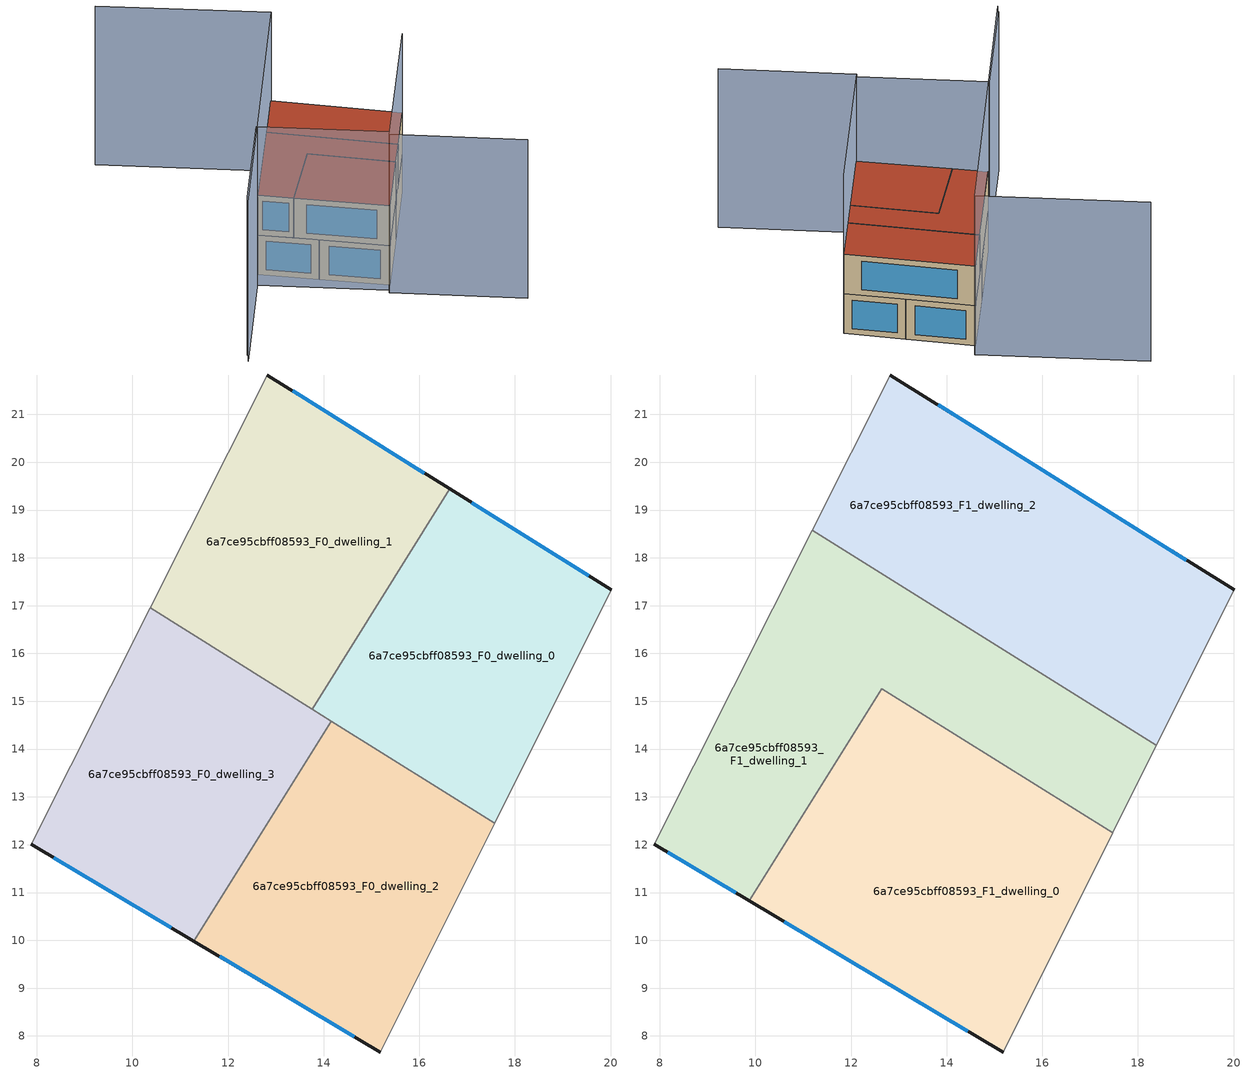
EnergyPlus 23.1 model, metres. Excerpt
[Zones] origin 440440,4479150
6a7ce95cbff08593_F0_dwelling_0
 floor ground (EU_floor_Construction): 20.01,17.33 17.57,12.45 13.76,14.84 16.63,19.44 z0
 wall outside (EU_wall_Construction): 20.01,17.33 16.63,19.44 z0:3
 wall to 6a7ce95cbff08593_F0_dwelling_1 (EU_wall_Construction): 16.63,19.44 13.76,14.84 z0:3
 wall adiabatic (EU_wall_Construction): 17.57,12.45 20.01,17.33 z0:3
 wall to 6a7ce95cbff08593_F0_dwelling_2 (EU_wall_Construction): 14.16,14.59 17.57,12.45 z0:3
 wall to 6a7ce95cbff08593_F0_dwelling_3 (EU_wall_Construction): 13.76,14.84 14.16,14.59 z0:3
 window (EU_Window_Construction): 19.54,17.62 17.1,19.15 z0.42:2.58
6a7ce95cbff08593_F0_dwelling_1
 floor ground (EU_floor_Construction): 16.63,19.44 13.76,14.84 10.37,16.95 12.82,21.83 z0
 wall outside (EU_wall_Construction): 16.63,19.44 12.82,21.83 z0:3
 wall adiabatic (EU_wall_Construction): 12.82,21.83 10.37,16.95 z0:3
 wall to 6a7ce95cbff08593_F0_dwelling_3 (EU_wall_Construction): 10.37,16.95 13.76,14.84 z0:3
 window (EU_Window_Construction): 16.1,19.77 13.35,21.49 z0.42:2.58
6a7ce95cbff08593_F0_dwelling_2
 floor ground (EU_floor_Construction): 17.57,12.45 15.18,7.66 11.28,9.98 14.16,14.59 z0
 wall outside (EU_wall_Construction): 11.28,9.98 15.18,7.66 z0:3
 wall to 6a7ce95cbff08593_F0_dwelling_3 (EU_wall_Construction): 14.16,14.59 11.28,9.98 z0:3
 wall adiabatic (EU_wall_Construction): 15.18,7.66 17.57,12.45 z0:3
 window (EU_Window_Construction): 11.82,9.66 14.64,7.99 z0.42:2.58
6a7ce95cbff08593_F0_dwelling_3
 floor ground (EU_floor_Construction): 14.16,14.59 11.28,9.98 7.89,12.01 10.37,16.95 z0
 wall outside (EU_wall_Construction): 7.89,12.01 11.28,9.98 z0:3
 wall adiabatic (EU_wall_Construction): 10.37,16.95 7.89,12.01 z0:3
 window (EU_Window_Construction): 8.36,11.73 10.81,10.26 z0.42:2.58
6a7ce95cbff08593_F1_dwelling_0
 floor to 6a7ce95cbff08593_F0_dwelling_2 (EU_floor_Construction): 17.47,12.25 15.18,7.66 11.28,9.98 14.04,14.39 z3
 floor to 6a7ce95cbff08593_F0_dwelling_3 (EU_floor_Construction): 14.04,14.39 11.28,9.98 9.87,10.83 12.64,15.27 z3
 wall outside (EU_wall_Construction): 9.87,10.83 15.18,7.66 z3:6
 wall to 6a7ce95cbff08593_F1_dwelling_1 (EU_wall_Construction): 17.47,12.25 12.64,15.27 9.87,10.83 z3:6
 wall adiabatic (EU_wall_Construction): 15.18,7.66 17.47,12.25 z3:6
 window (EU_Window_Construction): 10.6,10.39 14.44,8.1 z3.42:5.58
 roof outside (EU_roof_Construction): 15.18,7.66 17.47,12.25 12.64,15.27 9.87,10.83 z6
6a7ce95cbff08593_F1_dwelling_1
 floor to 6a7ce95cbff08593_F0_dwelling_3 (EU_floor_Construction): 12.64,15.27 9.87,10.83 7.89,12.01 10.37,16.95 14.16,14.59 14.04,14.39 z3
 floor to 6a7ce95cbff08593_F0_dwelling_0 (EU_floor_Construction): 18.39,14.08 17.57,12.45 13.76,14.84 14.72,16.37 z3
 floor to 6a7ce95cbff08593_F0_dwelling_2 (EU_floor_Construction): 17.57,12.45 17.47,12.25 14.04,14.39 14.16,14.59 z3
 floor to 6a7ce95cbff08593_F0_dwelling_1 (EU_floor_Construction): 14.72,16.37 13.76,14.84 10.37,16.95 11.19,18.58 z3
 wall outside (EU_wall_Construction): 7.89,12.01 9.87,10.83 z3:6
 wall adiabatic (EU_wall_Construction): 11.19,18.58 7.89,12.01 / 17.47,12.25 18.39,14.08 z3:6
 wall to 6a7ce95cbff08593_F1_dwelling_2 (EU_wall_Construction): 18.39,14.08 11.19,18.58 z3:6
 window (EU_Window_Construction): 8.16,11.84 9.59,10.99 z3.42:5.58
 roof outside (EU_roof_Construction): 17.47,12.25 18.39,14.08 11.19,18.58 7.89,12.01 9.87,10.83 12.64,15.27 z6
6a7ce95cbff08593_F1_dwelling_2
 floor to 6a7ce95cbff08593_F0_dwelling_0 (EU_floor_Construction): 20.01,17.33 18.39,14.08 14.72,16.37 16.63,19.44 z3
 floor to 6a7ce95cbff08593_F0_dwelling_1 (EU_floor_Construction): 16.63,19.44 14.72,16.37 11.19,18.58 12.82,21.83 z3
 wall outside (EU_wall_Construction): 20.01,17.33 12.82,21.83 z3:6
 wall adiabatic (EU_wall_Construction): 18.39,14.08 20.01,17.33 / 12.82,21.83 11.19,18.58 z3:6
 window (EU_Window_Construction): 19.01,17.95 13.82,21.2 z3.42:5.58
 roof outside (EU_roof_Construction): 18.39,14.08 20.01,17.33 12.82,21.83 11.19,18.58 z6
shading: 3.7,3.64 7.34,10.91 / 7.34,10.91 14.92,7.12 / 3.26,27.72 13.28,22.75 / 13.28,22.75 3.5,3 / 22.65,2.92 14.78,6.86 / 14.78,6.86 20.01,17.33 z0:12
[Building]
EU S2 Campaign: North Axis=0; Terrain=City; Solar Distribution=FullExterior
[Site:Location]
Madrid: Latitude=40.5; Longitude=-3.5; Time Zone=1; Elevation=609
[SizingPeriod:WeatherFileDays]
AnnualSizingPeriod: Begin Month=1; Begin Day of Month=1; End Month=12; End Day of Month=31; Day of Week for Start Day=Monday; Use Weather File Daylight Saving Period=No; Use Weather File Rain and Snow Indicators=No
[MATERIAL]
EU_InternalMass_Material: Roughness=MediumRough; Thickness=0.1; Conductivity=1; Density=1800; Specific Heat=900; Thermal Absorptance=0.9; Solar Absorptance=0.7; Visible Absorptance=0.7
[MATERIAL:NOMASS] Roughness=MediumRough; Thermal Absorptance=0.9; Solar Absorptance=0.7; Visible Absorptance=0.7
Name | Thermal Resistance
EU_wall_NoMass | 1.60022
EU_roof_NoMass | 1.57597
EU_floor_NoMass | 0.470652
[WINDOWMATERIAL:SIMPLEGLAZINGSYSTEM]
EU_Window_SimpleGlazing: UFactor=3.28802; Solar Heat Gain Coefficient=0.85; Visible Transmittance=0.85
[CONSTRUCTION]
EU_wall_Construction: EU_wall_NoMass
EU_roof_Construction: EU_roof_NoMass
EU_floor_Construction: EU_floor_NoMass
EU_InternalMass_Construction: EU_InternalMass_Material
EU_Window_Construction: EU_Window_SimpleGlazing
[ZONE] Type=1; Multiplier=1; Ceiling Height=autocalculate; Floor Area=autocalculate; Part of Total Floor Area=Yes
Name | Volume
6a7ce95cbff08593_F0_dwelling_0 | 69.089
6a7ce95cbff08593_F1_dwelling_0 | 92.1167
6a7ce95cbff08593_F0_dwelling_1 | 69.0927
6a7ce95cbff08593_F1_dwelling_1 | 92.1141
6a7ce95cbff08593_F0_dwelling_2 | 69.0831
6a7ce95cbff08593_F1_dwelling_2 | 92.1101
6a7ce95cbff08593_F0_dwelling_3 | 69.0894
[INTERNALMASS] Construction=EU_InternalMass_Construction
Name | Zone or ZoneList | Surface Area
6a7ce95cbff08593_F0_dwelling_0_EU_InternalMass | 6a7ce95cbff08593_F0_dwelling_0 | 23.0296
6a7ce95cbff08593_F0_dwelling_1_EU_InternalMass | 6a7ce95cbff08593_F0_dwelling_1 | 23.0309
6a7ce95cbff08593_F0_dwelling_2_EU_InternalMass | 6a7ce95cbff08593_F0_dwelling_2 | 23.0276
6a7ce95cbff08593_F0_dwelling_3_EU_InternalMass | 6a7ce95cbff08593_F0_dwelling_3 | 23.0299
6a7ce95cbff08593_F1_dwelling_0_EU_InternalMass | 6a7ce95cbff08593_F1_dwelling_0 | 30.7045
6a7ce95cbff08593_F1_dwelling_1_EU_InternalMass | 6a7ce95cbff08593_F1_dwelling_1 | 30.7046
6a7ce95cbff08593_F1_dwelling_2_EU_InternalMass | 6a7ce95cbff08593_F1_dwelling_2 | 30.7051
[OTHEREQUIPMENT] Fuel Type=Electricity; Design Level Calculation Method=Watts/Area; Power per Zone Floor Area=1; Fraction Latent=0; Fraction Radiant=0; Fraction Lost=0; Carbon Dioxide Generation Rate=0; EndUse Subcategory=EU_Step8_InternalGains
Name | Zone or ZoneList or Space or SpaceList | Schedule
EU_Step8_InternalGain_6a7ce95cbff08593_F0_dwelling_0_f000 | 6a7ce95cbff08593_F0_dwelling_0 | EU_Step8_GainSchedule_6a7ce95cbff08593_F0_dwelling_0_f000
EU_Step8_InternalGain_6a7ce95cbff08593_F0_dwelling_1_f000 | 6a7ce95cbff08593_F0_dwelling_1 | EU_Step8_GainSchedule_6a7ce95cbff08593_F0_dwelling_1_f000
EU_Step8_InternalGain_6a7ce95cbff08593_F0_dwelling_2_f000 | 6a7ce95cbff08593_F0_dwelling_2 | EU_Step8_GainSchedule_6a7ce95cbff08593_F0_dwelling_2_f000
EU_Step8_InternalGain_6a7ce95cbff08593_F0_dwelling_3_f000 | 6a7ce95cbff08593_F0_dwelling_3 | EU_Step8_GainSchedule_6a7ce95cbff08593_F0_dwelling_3_f000
EU_Step8_InternalGain_6a7ce95cbff08593_F1_dwelling_0_f000 | 6a7ce95cbff08593_F1_dwelling_0 | EU_Step8_GainSchedule_6a7ce95cbff08593_F1_dwelling_0_f000
EU_Step8_InternalGain_6a7ce95cbff08593_F1_dwelling_1_f000 | 6a7ce95cbff08593_F1_dwelling_1 | EU_Step8_GainSchedule_6a7ce95cbff08593_F1_dwelling_1_f000
EU_Step8_InternalGain_6a7ce95cbff08593_F1_dwelling_2_f000 | 6a7ce95cbff08593_F1_dwelling_2 | EU_Step8_GainSchedule_6a7ce95cbff08593_F1_dwelling_2_f000
[ZONEVENTILATION:DESIGNFLOWRATE] Schedule=EU_AlwaysOn; Design Flow Rate Calculation Method=AirChanges/Hour; Air Changes per Hour=0.480704; Ventilation Type=Natural; Fan Pressure Rise=0; Fan Total Efficiency=1; Constant Term Coefficient=1; Temperature Term Coefficient=0; Velocity Term Coefficient=0; Velocity Squared Term Coefficient=0; Minimum Indoor Temperature=-100; Maximum Indoor Temperature=100; Delta Temperature=-100; Minimum Outdoor Temperature=-100; Maximum Outdoor Temperature=100; Maximum Wind Speed=40
Name | Zone or ZoneList or Space or SpaceList
EU_ConstantAir_6a7ce95cbff08593_F0_dwelling_0 | 6a7ce95cbff08593_F0_dwelling_0
EU_ConstantAir_6a7ce95cbff08593_F0_dwelling_1 | 6a7ce95cbff08593_F0_dwelling_1
EU_ConstantAir_6a7ce95cbff08593_F0_dwelling_2 | 6a7ce95cbff08593_F0_dwelling_2
EU_ConstantAir_6a7ce95cbff08593_F0_dwelling_3 | 6a7ce95cbff08593_F0_dwelling_3
EU_ConstantAir_6a7ce95cbff08593_F1_dwelling_0 | 6a7ce95cbff08593_F1_dwelling_0
EU_ConstantAir_6a7ce95cbff08593_F1_dwelling_1 | 6a7ce95cbff08593_F1_dwelling_1
EU_ConstantAir_6a7ce95cbff08593_F1_dwelling_2 | 6a7ce95cbff08593_F1_dwelling_2
[HVACTEMPLATE:THERMOSTAT] Constant Heating Setpoint=20; Constant Cooling Setpoint=50
EU_HeatOnly_6a7ce95cbff08593_F0_dwelling_0; EU_HeatOnly_6a7ce95cbff08593_F0_dwelling_1; EU_HeatOnly_6a7ce95cbff08593_F0_dwelling_2; EU_HeatOnly_6a7ce95cbff08593_F0_dwelling_3; EU_HeatOnly_6a7ce95cbff08593_F1_dwelling_0; EU_HeatOnly_6a7ce95cbff08593_F1_dwelling_1; EU_HeatOnly_6a7ce95cbff08593_F1_dwelling_2
[HVACTEMPLATE:ZONE:IDEALLOADSAIRSYSTEM] System Availability Schedule=EU_AlwaysOn; Maximum Heating Supply Air Temperature=50; Minimum Cooling Supply Air Temperature=13; Maximum Heating Supply Air Humidity Ratio=0.0156; Minimum Cooling Supply Air Humidity Ratio=0.0077; Heating Limit=NoLimit; Cooling Limit=NoLimit; Heating Availability Schedule=EU_AlwaysOn; Cooling Availability Schedule=EU_CoolingOff; Dehumidification Control Type=ConstantSensibleHeatRatio; Cooling Sensible Heat Ratio=0.7; Dehumidification Setpoint=60; Humidification Control Type=None; Humidification Setpoint=30; Outdoor Air Method=None; Outdoor Air Flow Rate per Person=0.00944; Outdoor Air Flow Rate per Zone Floor Area=0; Outdoor Air Flow Rate per Zone=0; Demand Controlled Ventilation Type=None; Outdoor Air Economizer Type=NoEconomizer; Heat Recovery Type=None; Sensible Heat Recovery Effectiveness=0.7; Latent Heat Recovery Effectiveness=0.65
Name | Template Thermostat
6a7ce95cbff08593_F0_dwelling_0 | EU_HeatOnly_6a7ce95cbff08593_F0_dwelling_0
6a7ce95cbff08593_F0_dwelling_1 | EU_HeatOnly_6a7ce95cbff08593_F0_dwelling_1
6a7ce95cbff08593_F0_dwelling_2 | EU_HeatOnly_6a7ce95cbff08593_F0_dwelling_2
6a7ce95cbff08593_F0_dwelling_3 | EU_HeatOnly_6a7ce95cbff08593_F0_dwelling_3
6a7ce95cbff08593_F1_dwelling_0 | EU_HeatOnly_6a7ce95cbff08593_F1_dwelling_0
6a7ce95cbff08593_F1_dwelling_1 | EU_HeatOnly_6a7ce95cbff08593_F1_dwelling_1
6a7ce95cbff08593_F1_dwelling_2 | EU_HeatOnly_6a7ce95cbff08593_F1_dwelling_2
[SIZING:ZONE] Zone Cooling Design Supply Air Temperature Input Method=SupplyAirTemperature; Zone Cooling Design Supply Air Temperature=13; Zone Heating Design Supply Air Temperature Input Method=SupplyAirTemperature; Zone Heating Design Supply Air Temperature=50; Zone Cooling Design Supply Air Humidity Ratio=0.008; Zone Heating Design Supply Air Humidity Ratio=0.008; Cooling Design Air Flow Method=DesignDay; Cooling Design Air Flow Rate=0; Cooling Minimum Air Flow per Zone Floor Area=0.000762; Cooling Minimum Air Flow=0; Cooling Minimum Air Flow Fraction=0.2; Heating Design Air Flow Method=DesignDay; Heating Design Air Flow Rate=0; Heating Maximum Air Flow per Zone Floor Area=0.002032; Heating Maximum Air Flow=0.141576; Heating Maximum Air Flow Fraction=0.3; Account for Dedicated Outdoor Air System=No; Dedicated Outdoor Air System Control Strategy=NeutralSupplyAir; Dedicated Outdoor Air Low Setpoint Temperature for Design=autosize; Dedicated Outdoor Air High Setpoint Temperature for Design=autosize; Zone Load Sizing Method=Sensible Load Only No Latent Load; Zone Latent Cooling Design Supply Air Humidity Ratio Input Method=HumidityRatioDifference; Zone Cooling Design Supply Air Humidity Ratio Difference=0.005; Zone Latent Heating Design Supply Air Humidity Ratio Input Method=HumidityRatioDifference; Zone Humidification Design Supply Air Humidity Ratio Difference=0.005
6a7ce95cbff08593_F0_dwelling_0; 6a7ce95cbff08593_F0_dwelling_1; 6a7ce95cbff08593_F0_dwelling_2; 6a7ce95cbff08593_F0_dwelling_3; 6a7ce95cbff08593_F1_dwelling_0; 6a7ce95cbff08593_F1_dwelling_1; 6a7ce95cbff08593_F1_dwelling_2
[SCHEDULE:CONSTANT]
Name | Hourly Value
EU_AlwaysOn | 1
EU_CoolingOff | 0
[SCHEDULE:FILE] Column Number=1; Rows to Skip at Top=0; Number of Hours of Data=8760; Column Separator=Comma; Interpolate to Timestep=No; Minutes per Item=60; Adjust Schedule for Daylight Savings=Yes
Name | File
EU_Step8_GainSchedule_6a7ce95cbff08593_F0_dwelling_0_f000 | ../../schedules/6a7ce95cbff08593/6a7ce95cbff08593_F0_dwelling_0_f000_gain.csv
EU_Step8_GainSchedule_6a7ce95cbff08593_F0_dwelling_1_f000 | ../../schedules/6a7ce95cbff08593/6a7ce95cbff08593_F0_dwelling_1_f000_gain.csv
EU_Step8_GainSchedule_6a7ce95cbff08593_F0_dwelling_2_f000 | ../../schedules/6a7ce95cbff08593/6a7ce95cbff08593_F0_dwelling_2_f000_gain.csv
EU_Step8_GainSchedule_6a7ce95cbff08593_F0_dwelling_3_f000 | ../../schedules/6a7ce95cbff08593/6a7ce95cbff08593_F0_dwelling_3_f000_gain.csv
EU_Step8_GainSchedule_6a7ce95cbff08593_F1_dwelling_0_f000 | ../../schedules/6a7ce95cbff08593/6a7ce95cbff08593_F1_dwelling_0_f000_gain.csv
EU_Step8_GainSchedule_6a7ce95cbff08593_F1_dwelling_1_f000 | ../../schedules/6a7ce95cbff08593/6a7ce95cbff08593_F1_dwelling_1_f000_gain.csv
EU_Step8_GainSchedule_6a7ce95cbff08593_F1_dwelling_2_f000 | ../../schedules/6a7ce95cbff08593/6a7ce95cbff08593_F1_dwelling_2_f000_gain.csv
